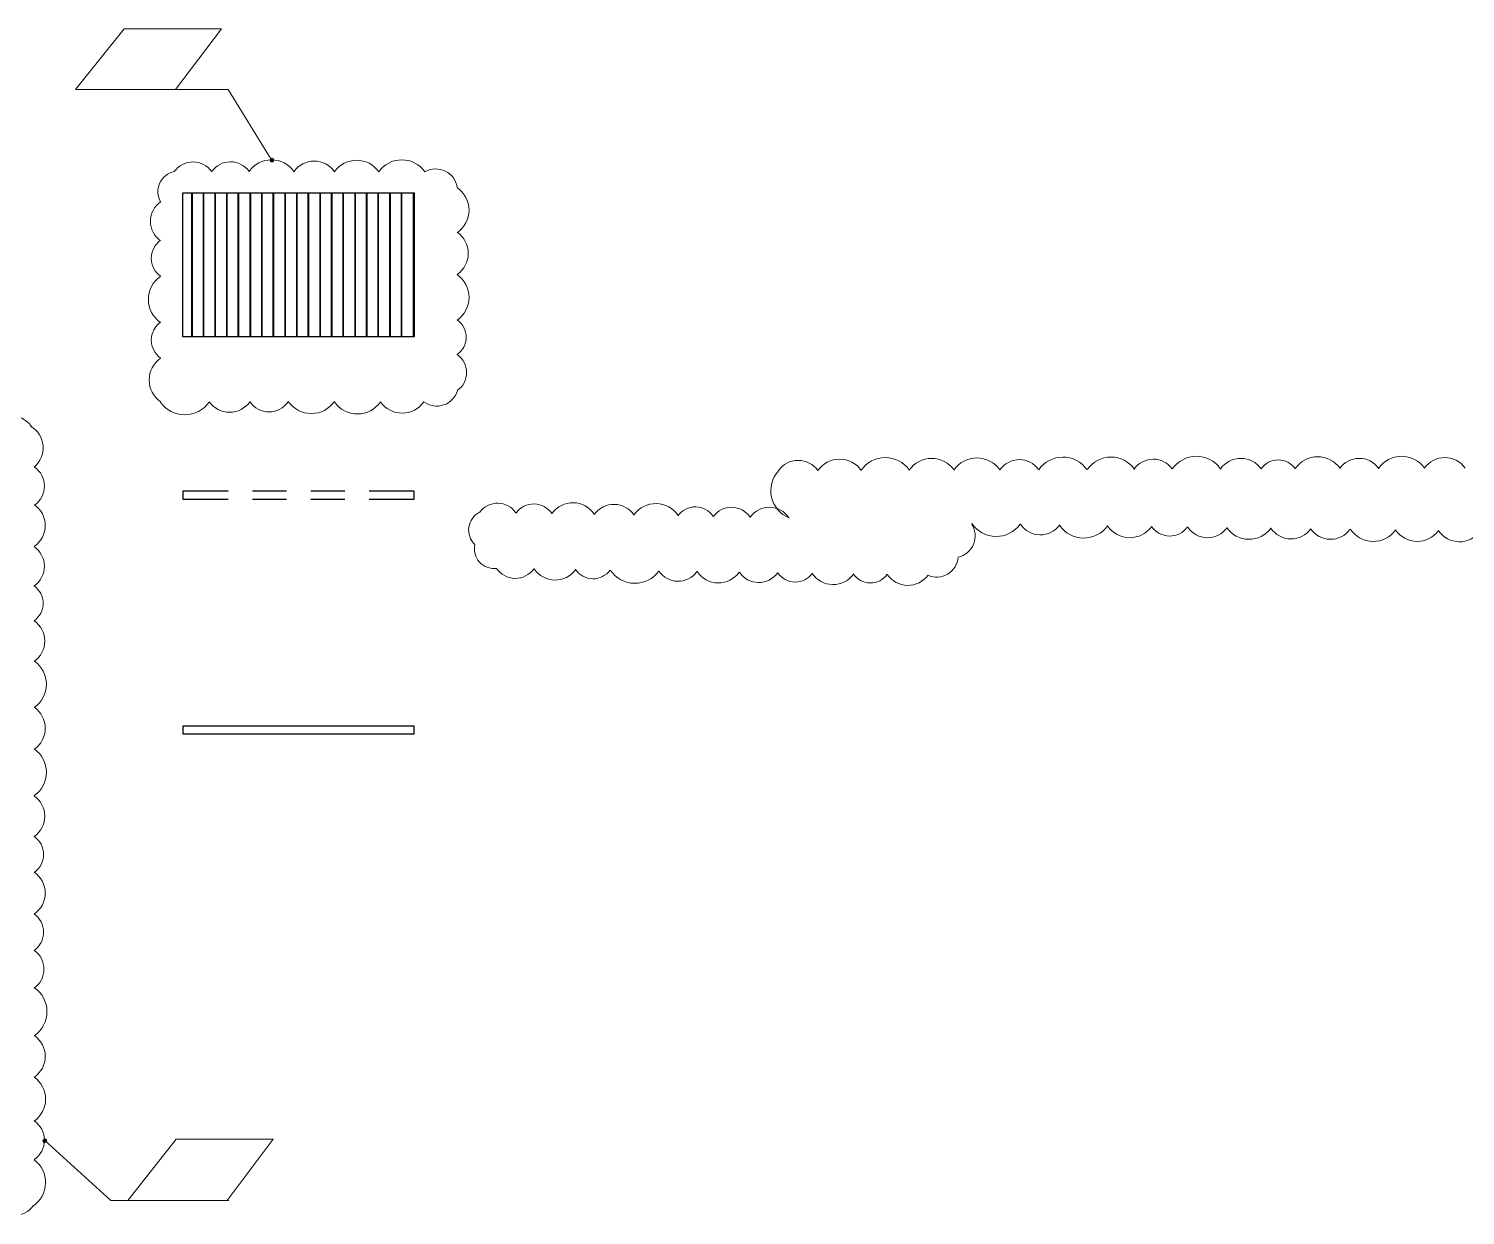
# Model space of a CAD drawing. Header units: millimetres. Extents: x -356862 to 418287, y 0 to 839748.
# Drawn here: x 380157 to 387723, y 750922 to 757170 of the extents above; entities that cross this region are included whole.
import ezdxf

# ---------------------------------------------------------------- set-up
doc = ezdxf.new("R2010")
doc.units = ezdxf.units.MM
doc.layers.add('PDF _Геометрия', color=7, linetype='Continuous', true_color=0xbababa)
doc.layers.add('PDF _Сплошная заливка', color=7, linetype='Continuous', true_color=0xf50000)

msp = doc.modelspace()

# ---------------------------------------------------------------- linework, layer by layer
at = {"layer": 'PDF _Геометрия', "color": 1, "lineweight": 20}
for points in [[(380404.2453, 756849.2594), (380930.3278, 756849.2594), (381172.802, 757169.6718), (380659.7093, 757169.6718)], [(380679.1938, 750999.5687), (381203.1113, 750999.5687), (381445.5855, 751322.146), (380934.6577, 751322.146)]]:
    msp.add_lwpolyline(points, close=True, dxfattribs=at)
for points in [[(381432.5959, 756487.713), (381423.9361, 756498.5377), (381207.4412, 756849.2594), (380951.9773, 756849.2594), (380581.7711, 756849.2594)], [(380252.6989, 751306.9913), (380261.3587, 751298.3315), (380590.4309, 750999.5687), (380845.8948, 750999.5687), (381211.7711, 750999.5687)]]:
    msp.add_lwpolyline(points, dxfattribs=at)
for points in [[(381553.9903, 756417.9136, 0.520540086), (381318.1323, 756417.9136, 0.520540103), (381121.1357, 756417.2437, 0.520540103), (380924.1177, 756417.2437, 0.520570357), (380852.627, 756256.5107)], [(382000.38, 756416.6718, 0.520539939), (381768.0687, 756416.6718, 0.520539928), (381553.9371, 756416.958)], [(382413.9804, 755264.0247, 0.520539847), (382413.9804, 755453.7752, 0.52054007), (382413.6617, 755636.4212)], [(381767.0785, 755204.5529, 0.520539885), (382010.03, 755204.5529, 0.520539952), (382238.9259, 755205.1903, 0.52057059), (382415.2878, 755263.5061)], [(384542.1934, 754844.0844, 0.52053975), (384313.4307, 754843.1413, 0.520539929), (384105.4331, 754842.2294)], [(385475.9368, 754848.3306, 0.520540115), (385272.3878, 754846.9157, 0.520539967), (385029.4383, 754845.9141)], [(386433.8223, 754852.8284, 0.520540031), (386179.9704, 754851.4114, 0.520539912), (385979.5814, 754850.5853)], [(386827.5317, 754852.5769, 0.520540004), (386648.1961, 754852.0781, 0.520539943), (386433.6203, 754851.1935)], [(387508.8698, 754855.5761, 0.520539967), (387266.4229, 754854.8258, 0.520540115), (387062.4872, 754853.985)], [(382532.0822, 754623.5246, 0.520570215), (382507.1629, 754453.3032, 0.520570511), (382620.4739, 754328.0352, 0.52057039), (382817.302, 754325.0629)], [(385586.0638, 754555.3876, 0.520570359), (385839.2984, 754551.8534, 0.520570504), (386071.5918, 754548.3901)], [(386467.1599, 754543.1933, 0.520570504), (386698.7439, 754539.6591, 0.520570438), (386909.7585, 754536.513)], [(387117.4172, 754534.2678, 0.520570407), (387356.2425, 754530.4685, 0.520570471), (387581.4427, 754527.1108)], [(387582.8245, 754526.4037, 0.520570398), (387800.4478, 754522.7582, 0.520570457), (388029.1947, 754519.3476)], [(380186.1902, 753837.8422, 0.520539928), (380186.1902, 754052.4199, 0.52054007), (380185.8394, 754235.6428, 0.520540102), (380185.8714, 754442.9097)], [(380187.432, 751649.382, 0.520539929), (380187.432, 751867.5064, 0.520539998), (380186.8607, 752121.2288)]]:
    msp.add_lwpolyline(points, format="xyb", dxfattribs=at)
at = {"layer": 'PDF _Геометрия', "color": 150, "lineweight": 30, "true_color": 0x0080ff}
msp.add_lwpolyline([(382188.1629, 756305.8573), (382188.1629, 755548.1254), (380969.2969, 755548.1254), (380969.2969, 756305.8573)], close=True, dxfattribs=at)
at = {"layer": 'PDF _Геометрия', "color": 254, "lineweight": 5, "true_color": 0xdcdcdc}
for points in [[(381014.7608, 755548.1254), (381014.7608, 756305.8573)], [(381016.9257, 755548.1254), (381016.9257, 756305.8573)], [(381019.0907, 755548.1254), (381019.0907, 756305.8573)], [(381075.3794, 755548.1254), (381075.3794, 756305.8573)], [(381077.5443, 755548.1254), (381077.5443, 756305.8573)], [(381079.7093, 755548.1254), (381079.7093, 756305.8573)], [(381140.3278, 755548.1254), (381140.3278, 756305.8573)], [(381198.7814, 755548.1254), (381198.7814, 756305.8573)], [(381200.9464, 755548.1254), (381200.9464, 756305.8573)], [(381203.1113, 755548.1254), (381203.1113, 756305.8573)], [(381259.4, 755548.1254), (381259.4, 756305.8573)], [(381261.5649, 755548.1254), (381261.5649, 756305.8573)], [(381263.7299, 755548.1254), (381263.7299, 756305.8573)], [(381322.1835, 755548.1254), (381322.1835, 756305.8573)], [(381324.3484, 755548.1254), (381324.3484, 756305.8573)], [(381326.5134, 755548.1254), (381326.5134, 756305.8573)], [(381382.802, 755548.1254), (381382.802, 756305.8573)], [(381384.967, 755548.1254), (381384.967, 756305.8573)], [(381387.1319, 755548.1254), (381387.1319, 756305.8573)], [(381443.4206, 755548.1254), (381443.4206, 756305.8573)], [(381445.5855, 755548.1254), (381445.5855, 756305.8573)], [(381447.7505, 755548.1254), (381447.7505, 756305.8573)], [(381506.2041, 755548.1254), (381506.2041, 756305.8573)], [(381508.369, 755548.1254), (381508.369, 756305.8573)], [(381510.534, 755548.1254), (381510.534, 756305.8573)], [(381566.8227, 755548.1254), (381566.8227, 756305.8573)], [(381568.9876, 755548.1254), (381568.9876, 756305.8573)], [(381571.1526, 755548.1254), (381571.1526, 756305.8573)], [(381627.4412, 755548.1254), (381627.4412, 756305.8573)], [(381629.6062, 755548.1254), (381629.6062, 756305.8573)], [(381631.7711, 755548.1254), (381631.7711, 756305.8573)], [(381690.2247, 755548.1254), (381690.2247, 756305.8573)], [(381692.3897, 755548.1254), (381692.3897, 756305.8573)], [(381694.5546, 755548.1254), (381694.5546, 756305.8573)], [(381750.8433, 755548.1254), (381750.8433, 756305.8573)], [(381753.0082, 755548.1254), (381753.0082, 756305.8573)], [(381755.1732, 755548.1254), (381755.1732, 756305.8573)], [(381811.4618, 755548.1254), (381811.4618, 756305.8573)], [(381813.6268, 755548.1254), (381813.6268, 756305.8573)], [(381815.7917, 755548.1254), (381815.7917, 756305.8573)], [(381874.2453, 755548.1254), (381874.2453, 756305.8573)], [(381876.4103, 755548.1254), (381876.4103, 756305.8573)], [(381878.5752, 755548.1254), (381878.5752, 756305.8573)], [(381934.8639, 755548.1254), (381934.8639, 756305.8573)], [(381937.0288, 755548.1254), (381937.0288, 756305.8573)], [(381939.1938, 755548.1254), (381939.1938, 756305.8573)], [(381995.4824, 755548.1254), (381995.4824, 756305.8573)], [(381997.6474, 755548.1254), (381997.6474, 756305.8573)], [(381999.8123, 755548.1254), (381999.8123, 756305.8573)], [(382058.266, 755548.1254), (382058.266, 756305.8573)], [(382060.4309, 755548.1254), (382060.4309, 756305.8573)], [(382062.5959, 755548.1254), (382062.5959, 756305.8573)], [(382118.8845, 755548.1254), (382118.8845, 756305.8573)], [(382121.0495, 755548.1254), (382121.0495, 756305.8573)], [(382123.2144, 755548.1254), (382123.2144, 756305.8573)], [(382181.668, 755548.1254), (382181.668, 756305.8573)], [(382183.833, 755548.1254), (382183.833, 756305.8573)], [(382185.9979, 755548.1254), (382185.9979, 756305.8573)]]:
    msp.add_lwpolyline(points, dxfattribs=at)
msp.add_lwpolyline([(381138.1629, 756305.8573), (381138.1629, 755548.1254)], close=True, dxfattribs=at)
at = {"layer": 'PDF _Геометрия', "color": 1, "lineweight": 30}
for points in [[(381207.4412, 754734.1047), (380969.2969, 754734.1047), (380969.2969, 754692.9707), (381207.4412, 754692.9707)], [(381514.8639, 754734.1047), (381335.1732, 754734.1047)], [(381335.1732, 754692.9707), (381514.8639, 754692.9707)], [(381822.2866, 754734.1047), (381642.5959, 754734.1047)], [(381642.5959, 754692.9707), (381822.2866, 754692.9707)], [(381950.0185, 754692.9707), (382188.1629, 754692.9707), (382188.1629, 754734.1047), (381950.0185, 754734.1047)]]:
    msp.add_lwpolyline(points, dxfattribs=at)
at = {"layer": 'PDF _Геометрия', "color": 190, "lineweight": 30, "true_color": 0x7f00ff}
msp.add_lwpolyline([(380969.2969, 753456.7852), (382188.1629, 753456.7852), (382188.1629, 753497.9192), (380969.2969, 753497.9192)], close=True, dxfattribs=at)
at = {"layer": 'PDF _Геометрия', "color": 1, "lineweight": 20}
for centre, radius, start, end in [((382122.3775, 756331.0009), 148.299, 35.00244921, 144.99755079), ((382299.911, 756315.8462), 115.8248, 8.41003524, 118.41065569), ((382332.3863, 756214.0893), 143.969, 305.00243118, 54.99756882), ((380922.9476, 756155.6335), 124.4846, 125.0024452, 234.9975548), ((382336.7162, 755986.7609), 135.3093, 305.00244902, 54.99755098), ((380918.6177, 755960.7804), 115.8248, 125.00245265, 234.99754735), ((382330.2214, 755755.1015), 146.134, 305.00244579, 54.99755421), ((380935.9384, 755744.2767), 148.299, 125.00244921, 234.99755079), ((380918.6177, 755529.938), 115.8248, 125.00245265, 234.99754735), ((380931.6074, 755319.9292), 139.6392, 125.00244322, 234.99755678), ((380979.2385, 755293.9487), 156.9588, 215.0024369, 324.9975631), ((381215.2277, 755280.9585), 130.9794, 215.00244534, 324.99755466), ((381423.0716, 755274.4631), 122.3196, 215.00243391, 324.99756609), ((381646.0701, 755291.7838), 148.299, 215.00244921, 324.99755079), ((380056.933, 754995.1737), 139.6392, 35.00244322, 144.99755678), ((380102.399, 754962.6984), 130.9794, 309.40248063, 59.40307203), ((384668.4615, 754757.0198), 154.7937, 35.23863675, 145.23376451), ((384913.1105, 754763.5148), 143.9692, 35.23865517, 145.23376785), ((385603.7567, 754759.1848), 154.7937, 35.23863675, 145.23376451), ((385857.0656, 754761.3497), 152.6288, 35.23864451, 145.23377964), ((386946.0797, 754772.1749), 143.9692, 35.23865517, 145.23376785), ((387615.0764, 754780.8351), 130.9794, 35.23863561, 145.23374749), ((380117.5538, 754761.3497), 122.3196, 305.00243392, 54.99756608), ((384220.2985, 754737.5344), 154.7938, 137.98279398, 247.98339762), ((380111.0589, 754553.5064), 133.1443, 305.00244525, 54.99755475), ((382626.8314, 754555.6713), 115.8247, 33.98071587, 143.98130718), ((382817.3546, 754551.3411), 115.8247, 33.98071589, 143.98130718), ((383023.0335, 754538.3509), 135.3093, 33.98070836, 143.98131213), ((383239.5372, 754536.186), 128.8144, 33.98070886, 143.98131856), ((383460.3707, 754527.5259), 141.8041, 33.98071594, 143.9813405), ((383668.2145, 754538.3508), 113.6598, 33.98071877, 143.98132135), ((383858.7378, 754531.8561), 117.9896, 33.98069521, 143.98130949), ((384057.9207, 754525.3609), 124.4846, 33.98071638, 143.98133321), ((385025.6923, 754499.3804), 115.8247, 282.96384889, 32.96449814), ((385253.0207, 754650.9329), 154.7939, 214.14551656, 324.14611313), ((385484.6801, 754631.4476), 126.6495, 214.14551737, 324.14611302), ((386166.6664, 754614.1274), 115.8247, 214.14549769, 324.14613892), ((386365.8494, 754616.2924), 126.6495, 214.14551737, 324.14611302), ((387013.1965, 754607.6323), 126.6495, 214.14551737, 324.14611302), ((384939.0911, 754395.4584), 113.6597, 245.8740081, 355.87461645), ((382929.9363, 754399.7887), 133.1444, 214.13453156, 324.13513511), ((383129.1204, 754384.6335), 111.4949, 214.13453016, 324.13514492), ((383349.954, 754404.1189), 154.7939, 214.13452484, 324.13514907), ((383577.2823, 754382.4683), 122.3196, 214.1345352, 324.13512318), ((383789.4561, 754386.7984), 135.3093, 214.13451818, 324.13512805), ((384001.6299, 754375.9732), 122.3196, 214.1345352, 324.13512318), ((384194.318, 754367.3131), 111.4949, 214.13453016, 324.13514493), ((384393.5009, 754375.9732), 133.1444, 214.13453156, 324.13513511), ((384590.52, 754360.8179), 109.3298, 214.13450631, 324.13512282), ((384787.5381, 754369.4784), 130.9794, 214.13453731, 324.13512769), ((380102.3991, 753717.8021), 148.299, 305.00244921, 54.99755079), ((380108.8939, 753486.1433), 135.3093, 305.00244902, 54.99755098), ((380100.2341, 753254.4844), 150.4639, 305.00244563, 54.99755437), ((380111.0589, 753022.8253), 130.9794, 305.00244534, 54.99755466), ((380119.7187, 752821.4771), 115.8248, 305.00245265, 54.99754735), ((380111.0589, 752617.9637), 133.1443, 305.00244525, 54.99755475), ((380117.5537, 752412.2851), 117.9897, 305.00245318, 54.99754681), ((380117.5538, 752217.4317), 120.1546, 305.00242959, 54.99757041), ((380104.564, 751533.2802), 141.8041, 305.00244437, 54.99755563), ((380115.3888, 751316.7766), 124.4846, 305.0024452, 54.9975548), ((380098.0692, 751093.7778), 148.299, 303.68958268, 53.69018992), ((380085.0784, 751037.4869), 115.8248, 215.00245265, 324.99754735)]:
    msp.add_arc(centre, radius, start, end, dxfattribs=at)
at = {"layer": 'PDF _Сплошная заливка', "color": 1, "transparency": 33554559}
for points in [[(381432.5959, 756487.713), (381439.0907, 756476.8882), (381426.101, 756481.2181)], [(381439.0907, 756476.8882), (381426.101, 756481.2181), (381428.266, 756470.3934)], [(381428.266, 756470.3934), (381434.7608, 756466.0635), (381439.0907, 756476.8882)], [(381441.2556, 756489.8779), (381432.5959, 756487.713), (381439.0907, 756476.8882)], [(381434.7608, 756466.0635), (381439.0907, 756476.8882), (381445.5855, 756466.0635)], [(381439.0907, 756476.8882), (381449.9154, 756483.3831), (381441.2556, 756489.8779)], [(381449.9154, 756474.7233), (381439.0907, 756476.8882), (381449.9154, 756483.3831)], [(381445.5855, 756466.0635), (381449.9154, 756474.7233), (381439.0907, 756476.8882)], [(380233.2144, 751322.146), (380228.8845, 751313.4862), (380241.8742, 751315.6511)], [(380228.8845, 751313.4862), (380241.8742, 751315.6511), (380233.2144, 751304.8264)], [(380241.8742, 751326.4759), (380241.8742, 751315.6511), (380233.2144, 751322.146)], [(380241.8742, 751315.6511), (380233.2144, 751304.8264), (380241.8742, 751302.6614)], [(380250.534, 751324.3109), (380241.8742, 751326.4759), (380241.8742, 751315.6511)], [(380241.8742, 751315.6511), (380254.8639, 751315.6511), (380250.534, 751324.3109)], [(380241.8742, 751302.6614), (380252.6989, 751306.9913), (380241.8742, 751315.6511)], [(380252.6989, 751306.9913), (380241.8742, 751315.6511), (380254.8639, 751315.6511)]]:
    msp.add_solid(points, dxfattribs=at)

doc.saveas('drawing.dxf')
